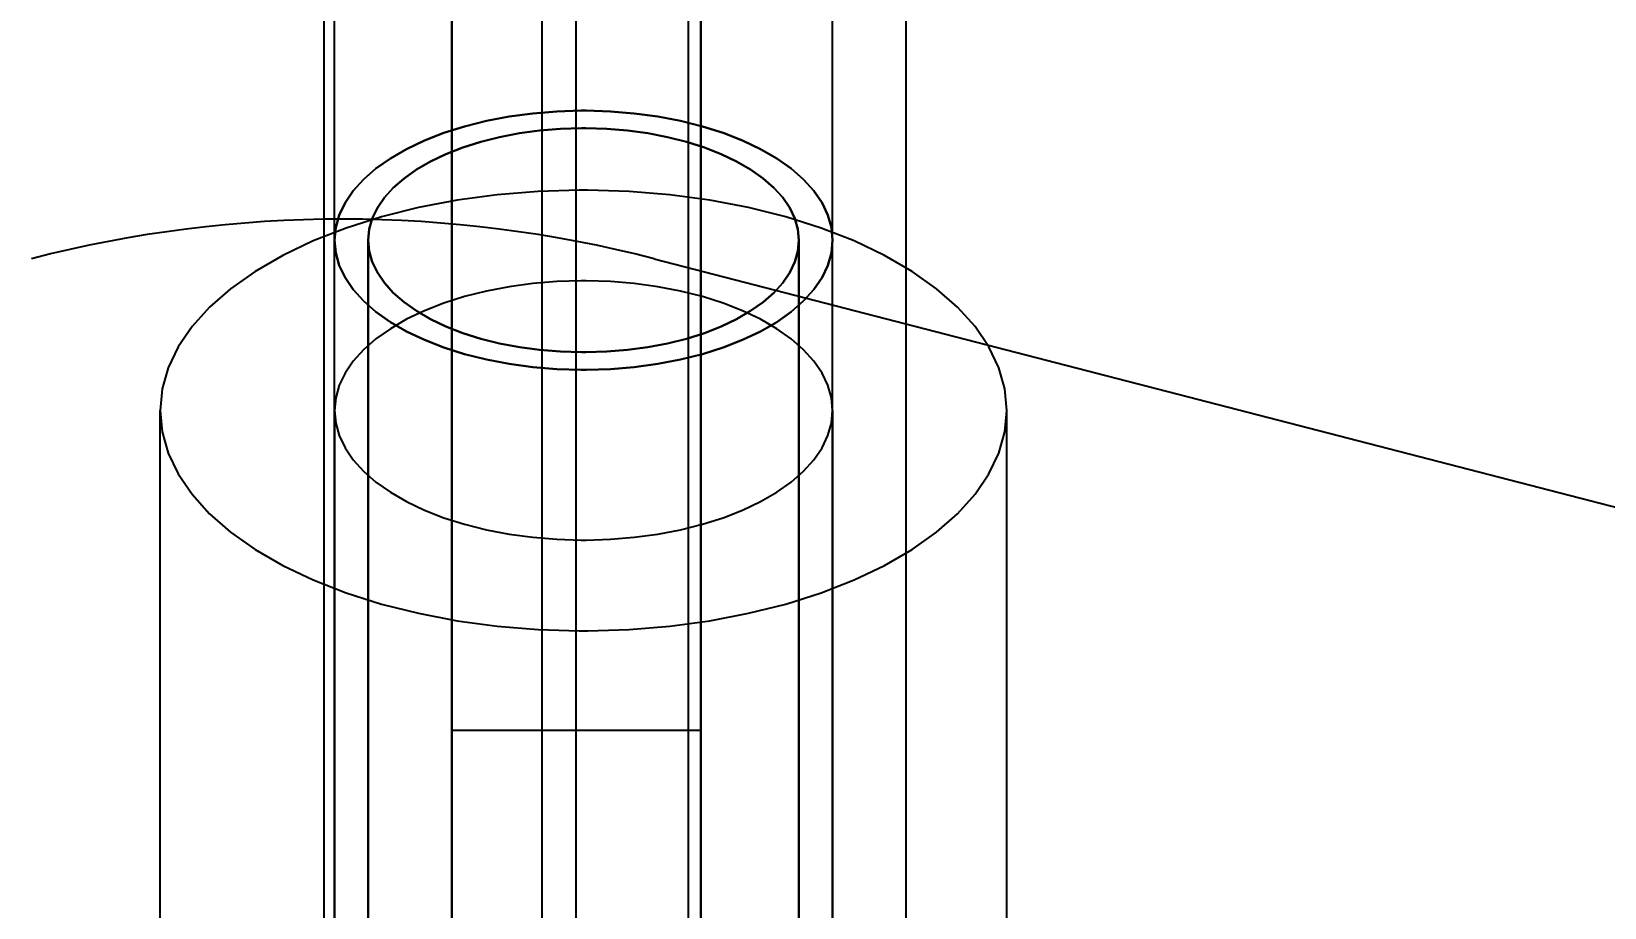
# Model space of a CAD drawing. Extents: x -588 to 2961, y -4857 to 3.
# Drawn here: x 2569.9 to 2620.4, y -1995.7 to -1967.5 of the extents above; entities that cross this region are included whole.
import ezdxf

# ---------------------------------------------------------------- set-up
doc = ezdxf.new("R2010")
doc.units = 0
doc.header["$MEASUREMENT"] = 0
doc.layers.get('0').update_dxf_attribs({"linetype": 'CONTINUOUS'})
doc.layers.get('DEFPOINTS').update_dxf_attribs({"linetype": 'CONTINUOUS'})
doc.layers.add('DIMENSION', color=5, linetype='CONTINUOUS')
doc.dimstyles.new('ISO-25', dxfattribs={"dimtxt": 2.5, "dimasz": 2.5, "dimexe": 1.25, "dimexo": 0.625, "dimtad": 1, "dimdec": 4, "dimrnd": 1, "dimdsep": 46, "dimtxsty": 'STANDARD', "dimcen": 2.5, "dimadec": 0, "dimazin": 0, "dimtfac": 1, "dimtdec": 4, "dimtmove": 0, "dimatfit": 3, "dimfxl": 1, "dimtolj": 1, "dimtzin": 0, "dimarcsym": 0})

# ---------------------------------------------------------------- blocks, each defined once
blk = doc.blocks.new('*D55')
at = {"layer": 'DEFPOINTS', "color": 0}
for p in [(2587.396399, -1748.17277), (2386.288343, -2013.56342), (2586.288343, -2013.56342)]:
    blk.add_point(p, dxfattribs=at)
at = {"layer": 'DIMENSION', "color": 0, "lineweight": -2}
for p, q in [((2581.146399, -1748.17277), (2373.788343, -1748.17277)), ((2386.288343, -1773.17277), (2386.288343, -1988.56342)), ((2580.038343, -2013.56342), (2373.788343, -2013.56342))]:
    blk.add_line(p, q, dxfattribs=at)
at = {"layer": 'DIMENSION', "color": 0}
for points in [[(2390.45501, -1773.17277), (2382.121677, -1773.17277), (2386.288343, -1748.17277)], [(2382.121677, -1988.56342), (2390.45501, -1988.56342), (2386.288343, -2013.56342)]]:
    blk.add_solid(points, dxfattribs=at)
at = {"layer": 'DIMENSION', "color": 0, "ltscale": 10, "insert": (2367.538343, -1880.868095), "char_height": 25, "attachment_point": 5, "rotation": 90}
blk.add_mtext('\\A1;265', dxfattribs=at)

msp = doc.modelspace()

# ---------------------------------------------------------------- linework, layer by layer
at = {"color": 1}
for p, q in [((2583.396399, -1820.968696), (2583.396399, -2070.968696)), ((2583.396399, -2070.968696), (2583.396399, -1820.968696)), ((2591.396399, -1820.968696), (2591.396399, -2070.968696)), ((2591.396399, -2070.968696), (2591.396399, -1820.968696)), ((2579.288343, -1857.150524), (2579.288343, -4857.150524)), ((2579.288343, -1857.150524), (2579.288343, -4857.150524)), ((2586.288343, -1857.150524), (2586.288343, -4857.150524)), ((2586.288343, -1857.150524), (2586.288343, -4857.150524)), ((2586.288343, -1857.150524), (2586.288343, -4857.150524)), ((2586.288343, -1857.150524), (2586.288343, -4857.150524)), ((2590.988343, -1857.150524), (2590.988343, -4857.150524)), ((2590.988343, -1857.150524), (2590.988343, -4857.150524)), ((2590.988343, -1857.150524), (2590.988343, -4857.150524)), ((2590.988343, -1857.150524), (2590.988343, -4857.150524)), ((2597.988343, -1857.150524), (2597.988343, -4857.150524)), ((2597.988343, -1857.150524), (2597.988343, -4857.150524)), ((2579.632758, -1974.239806), (2579.632758, -1921.29063)), ((2595.632758, -1974.239806), (2595.632758, -1921.29063)), ((2584.514552, -1970.407039), (2585.246695, -1970.2673)), ((2584.514552, -1970.407039), (2585.246695, -1970.2673)), ((2585.246695, -1970.2673), (2584.514552, -1970.407039)), ((2585.246695, -1970.2673), (2586.001715, -1970.165289)), ((2585.246695, -1970.2673), (2586.001715, -1970.165289)), ((2586.001715, -1970.165289), (2585.246695, -1970.2673)), ((2586.001715, -1970.165289), (2586.772039, -1970.102029)), ((2586.001715, -1970.165289), (2586.772039, -1970.102029)), ((2586.772039, -1970.102029), (2586.001715, -1970.165289)), ((2586.772039, -1970.102029), (2587.55052, -1970.078091)), ((2586.772039, -1970.102029), (2587.55052, -1970.078091)), ((2587.55052, -1970.078091), (2586.772039, -1970.102029)), ((2587.55052, -1970.078091), (2587.632758, -1970.077871)), ((2587.55052, -1970.078091), (2587.632758, -1970.077871)), ((2587.632758, -1970.077871), (2587.55052, -1970.078091)), ((2587.632758, -1970.077871), (2587.714996, -1970.078091)), ((2587.632758, -1970.077871), (2587.714996, -1970.078091)), ((2587.714996, -1970.078091), (2587.632758, -1970.077871)), ((2587.714996, -1970.078091), (2588.493477, -1970.102029)), ((2587.714996, -1970.078091), (2588.493477, -1970.102029)), ((2588.493477, -1970.102029), (2587.714996, -1970.078091)), ((2588.493477, -1970.102029), (2589.263802, -1970.165289)), ((2588.493477, -1970.102029), (2589.263802, -1970.165289)), ((2589.263802, -1970.165289), (2588.493477, -1970.102029)), ((2589.263802, -1970.165289), (2590.018821, -1970.2673)), ((2589.263802, -1970.165289), (2590.018821, -1970.2673)), ((2590.018821, -1970.2673), (2589.263802, -1970.165289)), ((2590.018821, -1970.2673), (2590.750964, -1970.407039)), ((2590.018821, -1970.2673), (2590.750964, -1970.407039)), ((2590.750964, -1970.407039), (2590.018821, -1970.2673)), ((2582.52195, -1971.037903), (2583.145667, -1970.79417)), ((2582.52195, -1971.037903), (2583.145667, -1970.79417)), ((2583.145667, -1970.79417), (2582.52195, -1971.037903)), ((2583.145667, -1970.79417), (2583.811857, -1970.583253)), ((2583.145667, -1970.79417), (2583.811857, -1970.583253)), ((2583.811857, -1970.583253), (2583.145667, -1970.79417)), ((2583.811857, -1970.583253), (2584.514552, -1970.407039)), ((2583.811857, -1970.583253), (2584.514552, -1970.407039)), ((2584.514552, -1970.407039), (2583.811857, -1970.583253)), ((2584.93638, -1970.925627), (2585.569481, -1970.804788)), ((2585.569481, -1970.804788), (2584.93638, -1970.925627)), ((2585.569481, -1970.804788), (2586.222413, -1970.716569)), ((2586.222413, -1970.716569), (2585.569481, -1970.804788)), ((2586.222413, -1970.716569), (2586.888554, -1970.661867)), ((2586.888554, -1970.661867), (2586.222413, -1970.716569)), ((2586.888554, -1970.661867), (2587.561745, -1970.64117)), ((2587.561745, -1970.64117), (2586.888554, -1970.661867)), ((2587.561745, -1970.64117), (2587.632758, -1970.640981)), ((2587.632758, -1970.640981), (2587.561745, -1970.64117)), ((2587.632758, -1970.640981), (2587.703771, -1970.64117)), ((2587.703771, -1970.64117), (2587.632758, -1970.640981)), ((2587.703771, -1970.64117), (2588.376986, -1970.661869)), ((2588.376986, -1970.661869), (2587.703771, -1970.64117)), ((2588.376986, -1970.661869), (2589.043325, -1970.716593)), ((2589.043325, -1970.716593), (2588.376986, -1970.661869)), ((2589.043325, -1970.716593), (2589.696035, -1970.804788)), ((2589.696035, -1970.804788), (2589.043325, -1970.716593)), ((2589.696035, -1970.804788), (2590.329136, -1970.925627)), ((2590.329136, -1970.925627), (2589.696035, -1970.804788)), ((2590.750964, -1970.407039), (2591.45366, -1970.583253)), ((2590.750964, -1970.407039), (2591.45366, -1970.583253)), ((2591.45366, -1970.583253), (2590.750964, -1970.407039)), ((2591.45366, -1970.583253), (2592.119849, -1970.79417)), ((2591.45366, -1970.583253), (2592.119849, -1970.79417)), ((2592.119849, -1970.79417), (2591.45366, -1970.583253)), ((2592.119849, -1970.79417), (2592.743567, -1971.037903)), ((2592.119849, -1970.79417), (2592.743567, -1971.037903)), ((2592.743567, -1971.037903), (2592.119849, -1970.79417)), ((2581.425902, -1971.614005), (2581.946981, -1971.311997)), ((2581.425902, -1971.614005), (2581.946981, -1971.311997)), ((2581.946981, -1971.311997), (2581.425902, -1971.614005)), ((2581.946981, -1971.311997), (2582.52195, -1971.037903)), ((2581.946981, -1971.311997), (2582.52195, -1971.037903)), ((2582.52195, -1971.037903), (2581.946981, -1971.311997)), ((2583.213426, -1971.471127), (2583.752811, -1971.26035)), ((2583.752811, -1971.26035), (2583.213426, -1971.471127)), ((2583.752811, -1971.26035), (2584.328903, -1971.077962)), ((2584.328903, -1971.077962), (2583.752811, -1971.26035)), ((2584.328903, -1971.077962), (2584.93638, -1970.925627)), ((2584.93638, -1970.925627), (2584.328903, -1971.077962)), ((2590.329136, -1970.925627), (2590.936629, -1971.077966)), ((2590.936629, -1971.077966), (2590.329136, -1970.925627)), ((2590.936629, -1971.077966), (2591.512899, -1971.260418)), ((2591.512899, -1971.260418), (2590.936629, -1971.077966)), ((2591.512899, -1971.260418), (2592.05209, -1971.471127)), ((2592.05209, -1971.471127), (2591.512899, -1971.260418)), ((2592.743567, -1971.037903), (2593.318535, -1971.311997)), ((2592.743567, -1971.037903), (2593.318535, -1971.311997)), ((2593.318535, -1971.311997), (2592.743567, -1971.037903)), ((2593.318535, -1971.311997), (2593.839614, -1971.614005)), ((2593.318535, -1971.311997), (2593.839614, -1971.614005)), ((2593.839614, -1971.614005), (2593.318535, -1971.311997)), ((2580.963963, -1971.94088), (2581.425902, -1971.614005)), ((2580.963963, -1971.94088), (2581.425902, -1971.614005)), ((2581.425902, -1971.614005), (2580.963963, -1971.94088)), ((2582.265765, -1971.969227), (2582.716234, -1971.708147)), ((2582.716234, -1971.708147), (2582.265765, -1971.969227)), ((2582.716234, -1971.708147), (2583.213426, -1971.471127)), ((2583.213426, -1971.471127), (2582.716234, -1971.708147)), ((2592.05209, -1971.471127), (2592.549283, -1971.708147)), ((2592.549283, -1971.708147), (2592.05209, -1971.471127)), ((2592.549283, -1971.708147), (2592.999759, -1971.969232)), ((2592.999759, -1971.969232), (2592.549283, -1971.708147)), ((2593.839614, -1971.614005), (2594.301553, -1971.94088)), ((2593.839614, -1971.614005), (2594.301553, -1971.94088)), ((2594.301553, -1971.94088), (2593.839614, -1971.614005)), ((2580.2339, -1972.656962), (2580.565288, -1972.289706)), ((2580.2339, -1972.656962), (2580.565288, -1972.289706)), ((2580.565288, -1972.289706), (2580.2339, -1972.656962)), ((2580.565288, -1972.289706), (2580.963963, -1971.94088)), ((2580.565288, -1972.289706), (2580.963963, -1971.94088)), ((2580.963963, -1971.94088), (2580.565288, -1972.289706)), ((2581.521521, -1972.553551), (2581.866295, -1972.25189)), ((2581.866295, -1972.25189), (2581.521521, -1972.553551)), ((2581.866295, -1972.25189), (2582.265765, -1971.969227)), ((2582.265765, -1971.969227), (2581.866295, -1972.25189)), ((2592.999759, -1971.969232), (2593.399354, -1972.251994)), ((2593.399354, -1972.251994), (2592.999759, -1971.969232)), ((2593.399354, -1972.251994), (2593.743996, -1972.553551)), ((2593.743996, -1972.553551), (2593.399354, -1972.251994)), ((2594.301553, -1971.94088), (2594.700229, -1972.289706)), ((2594.301553, -1971.94088), (2594.700229, -1972.289706)), ((2594.700229, -1972.289706), (2594.301553, -1971.94088)), ((2594.700229, -1972.289706), (2595.031617, -1972.656962)), ((2594.700229, -1972.289706), (2595.031617, -1972.656962)), ((2595.031617, -1972.656962), (2594.700229, -1972.289706)), ((2579.972751, -1973.039378), (2580.2339, -1972.656962)), ((2579.972751, -1973.039378), (2580.2339, -1972.656962)), ((2580.2339, -1972.656962), (2579.972751, -1973.039378)), ((2581.009193, -1973.201722), (2581.234956, -1972.871133)), ((2581.234956, -1972.871133), (2581.009193, -1973.201722)), ((2581.234956, -1972.871133), (2581.521521, -1972.553551)), ((2581.521521, -1972.553551), (2581.234956, -1972.871133)), ((2584.859722, -1972.778848), (2583.576398, -1972.952247)), ((2586.169402, -1972.671286), (2584.859722, -1972.778848)), ((2587.493216, -1972.630581), (2586.169402, -1972.671286)), ((2587.632758, -1972.630209), (2587.493216, -1972.630581)), ((2587.7723, -1972.630581), (2587.632758, -1972.630209)), ((2589.096114, -1972.671286), (2587.7723, -1972.630581)), ((2590.405795, -1972.778848), (2589.096114, -1972.671286)), ((2591.689118, -1972.952247), (2590.405795, -1972.778848)), ((2593.743996, -1972.553551), (2594.03056, -1972.871133)), ((2594.03056, -1972.871133), (2593.743996, -1972.553551)), ((2594.03056, -1972.871133), (2594.256325, -1973.201724)), ((2594.256325, -1973.201724), (2594.03056, -1972.871133)), ((2595.031617, -1972.656962), (2595.292765, -1973.039378)), ((2595.031617, -1972.656962), (2595.292765, -1973.039378)), ((2595.292765, -1973.039378), (2595.031617, -1972.656962)), ((2579.784482, -1973.433084), (2579.972751, -1973.039378)), ((2579.784482, -1973.433084), (2579.972751, -1973.039378)), ((2579.972751, -1973.039378), (2579.784482, -1973.433084)), ((2580.846375, -1973.542178), (2581.009193, -1973.201722)), ((2581.009193, -1973.201722), (2580.846375, -1973.542178)), ((2582.33163, -1973.189834), (2581.137247, -1973.489352)), ((2583.576398, -1972.952247), (2582.33163, -1973.189834)), ((2592.933887, -1973.189834), (2591.689118, -1972.952247)), ((2594.128269, -1973.489352), (2592.933887, -1973.189834)), ((2594.256325, -1973.201724), (2594.419189, -1973.542304)), ((2594.419189, -1973.542304), (2594.256325, -1973.201724)), ((2595.292765, -1973.039378), (2595.481034, -1973.433084)), ((2595.292765, -1973.039378), (2595.481034, -1973.433084)), ((2595.481034, -1973.433084), (2595.292765, -1973.039378)), ((2580.004604, -1973.847952), (2578.944464, -1974.262228)), ((2579.632758, -1974.239806), (2579.670768, -1973.834583)), ((2579.632758, -1974.239806), (2579.670768, -1973.834583)), ((2579.670768, -1973.834583), (2579.632758, -1974.239806)), ((2579.670768, -1973.834583), (2579.784482, -1973.433084)), ((2579.670768, -1973.834583), (2579.784482, -1973.433084)), ((2579.784482, -1973.433084), (2579.670768, -1973.834583)), ((2581.137247, -1973.489352), (2580.004604, -1973.847952)), ((2580.715158, -1974.239806), (2580.748029, -1973.88939)), ((2580.748029, -1973.88939), (2580.715158, -1974.239806)), ((2580.748029, -1973.88939), (2580.846375, -1973.542178)), ((2580.846375, -1973.542178), (2580.748029, -1973.88939)), ((2595.260913, -1973.847952), (2594.128269, -1973.489352)), ((2594.419189, -1973.542304), (2594.517488, -1973.88939)), ((2594.517488, -1973.88939), (2594.419189, -1973.542304)), ((2594.517488, -1973.88939), (2594.550358, -1974.239806)), ((2594.550358, -1974.239806), (2594.517488, -1973.88939)), ((2596.321052, -1974.262228), (2595.260913, -1973.847952)), ((2595.481034, -1973.433084), (2595.594749, -1973.834583)), ((2595.481034, -1973.433084), (2595.594749, -1973.834583)), ((2595.594749, -1973.834583), (2595.481034, -1973.433084)), ((2595.594749, -1973.834583), (2595.632758, -1974.239806)), ((2595.594749, -1973.834583), (2595.632758, -1974.239806)), ((2595.632758, -1974.239806), (2595.594749, -1973.834583)), ((2578.944464, -1974.262228), (2577.966905, -1974.728241)), ((2579.670768, -1974.645029), (2579.632758, -1974.239806)), ((2579.632758, -2005.768136), (2579.632758, -1974.239806)), ((2579.632758, -1974.239806), (2579.670768, -1974.645029)), ((2580.748029, -1974.590222), (2580.715158, -1974.239806)), ((2580.715158, -2006.692526), (2580.715158, -1974.239806)), ((2580.715158, -1974.239806), (2580.715158, -2006.692526)), ((2580.715158, -1974.239806), (2580.748029, -1974.590222)), ((2594.550358, -1974.239806), (2594.517488, -1974.590222)), ((2594.517488, -1974.590222), (2594.550358, -1974.239806)), ((2594.550358, -2006.692526), (2594.550358, -1974.239806)), ((2594.550358, -1974.239806), (2594.550358, -2006.692526)), ((2595.632758, -1974.239806), (2595.594749, -1974.645029)), ((2595.594749, -1974.645029), (2595.632758, -1974.239806)), ((2595.632758, -2005.768136), (2595.632758, -1974.239806)), ((2597.298611, -1974.728241), (2596.321052, -1974.262228)), ((2577.966905, -1974.728241), (2577.081219, -1975.241562)), ((2579.784482, -1975.046527), (2579.670768, -1974.645029)), ((2579.670768, -1974.645029), (2579.784482, -1975.046527)), ((2580.846327, -1974.937308), (2580.748029, -1974.590222)), ((2580.748029, -1974.590222), (2580.846327, -1974.937308)), ((2589.896399, -1974.833586), (2664.896399, -1994.198503)), ((2589.896399, -1974.833586), (2664.896399, -1994.198503)), ((2594.517488, -1974.590222), (2594.419141, -1974.937434)), ((2594.419141, -1974.937434), (2594.517488, -1974.590222)), ((2595.594749, -1974.645029), (2595.481034, -1975.046527)), ((2595.481034, -1975.046527), (2595.594749, -1974.645029)), ((2598.184298, -1975.241562), (2597.298611, -1974.728241)), ((2577.081219, -1975.241562), (2576.295817, -1975.797316)), ((2579.972751, -1975.440234), (2579.784482, -1975.046527)), ((2579.784482, -1975.046527), (2579.972751, -1975.440234)), ((2581.009191, -1975.277888), (2580.846327, -1974.937308)), ((2580.846327, -1974.937308), (2581.009191, -1975.277888)), ((2581.234956, -1975.608479), (2581.009191, -1975.277888)), ((2581.009191, -1975.277888), (2581.234956, -1975.608479)), ((2594.256323, -1975.27789), (2594.03056, -1975.608479)), ((2594.03056, -1975.608479), (2594.256323, -1975.27789)), ((2594.419141, -1974.937434), (2594.256323, -1975.27789)), ((2594.256323, -1975.27789), (2594.419141, -1974.937434)), ((2595.481034, -1975.046527), (2595.292765, -1975.440234)), ((2595.292765, -1975.440234), (2595.481034, -1975.046527)), ((2598.969699, -1975.797316), (2598.184298, -1975.241562)), ((2576.295817, -1975.797316), (2575.618065, -1976.390323)), ((2580.2339, -1975.822649), (2579.972751, -1975.440234)), ((2579.972751, -1975.440234), (2580.2339, -1975.822649)), ((2580.565288, -1976.189905), (2580.2339, -1975.822649)), ((2580.2339, -1975.822649), (2580.565288, -1976.189905)), ((2581.521521, -1975.926061), (2581.234956, -1975.608479)), ((2581.234956, -1975.608479), (2581.521521, -1975.926061)), ((2581.866163, -1976.227618), (2581.521521, -1975.926061)), ((2581.521521, -1975.926061), (2581.866163, -1976.227618)), ((2584.514552, -1975.872732), (2583.811857, -1976.048945)), ((2585.246695, -1975.732993), (2584.514552, -1975.872732)), ((2586.001715, -1975.630982), (2585.246695, -1975.732993)), ((2586.772039, -1975.567722), (2586.001715, -1975.630982)), ((2587.55052, -1975.543783), (2586.772039, -1975.567722)), ((2587.632758, -1975.543563), (2587.55052, -1975.543783)), ((2587.714996, -1975.543783), (2587.632758, -1975.543563)), ((2588.493477, -1975.567722), (2587.714996, -1975.543783)), ((2589.263802, -1975.630982), (2588.493477, -1975.567722)), ((2590.018821, -1975.732993), (2589.263802, -1975.630982)), ((2590.750964, -1975.872732), (2590.018821, -1975.732993)), ((2591.45366, -1976.048945), (2590.750964, -1975.872732)), ((2593.743996, -1975.926061), (2593.399221, -1976.227722)), ((2593.399221, -1976.227722), (2593.743996, -1975.926061)), ((2594.03056, -1975.608479), (2593.743996, -1975.926061)), ((2593.743996, -1975.926061), (2594.03056, -1975.608479)), ((2595.031617, -1975.822649), (2594.700229, -1976.189905)), ((2594.700229, -1976.189905), (2595.031617, -1975.822649)), ((2595.292765, -1975.440234), (2595.031617, -1975.822649)), ((2595.031617, -1975.822649), (2595.292765, -1975.440234)), ((2599.647452, -1976.390323), (2598.969699, -1975.797316)), ((2575.618065, -1976.390323), (2575.054642, -1977.014736)), ((2580.963963, -1976.538732), (2580.565288, -1976.189905)), ((2580.565288, -1976.189905), (2580.963963, -1976.538732)), ((2582.265758, -1976.51038), (2581.866163, -1976.227618)), ((2581.866163, -1976.227618), (2582.265758, -1976.51038)), ((2583.145667, -1976.259863), (2582.52195, -1976.503595)), ((2583.811857, -1976.048945), (2583.145667, -1976.259863)), ((2592.119849, -1976.259863), (2591.45366, -1976.048945)), ((2592.743567, -1976.503595), (2592.119849, -1976.259863)), ((2593.399221, -1976.227722), (2592.999752, -1976.510384)), ((2592.999752, -1976.510384), (2593.399221, -1976.227722)), ((2594.700229, -1976.189905), (2594.301553, -1976.538732)), ((2594.301553, -1976.538732), (2594.700229, -1976.189905)), ((2600.210874, -1977.014736), (2599.647452, -1976.390323)), ((2581.425902, -1976.865607), (2580.963963, -1976.538732)), ((2580.963963, -1976.538732), (2581.425902, -1976.865607)), ((2581.946981, -1976.77769), (2581.425902, -1977.079697)), ((2581.946981, -1977.167614), (2581.425902, -1976.865607)), ((2581.425902, -1976.865607), (2581.946981, -1977.167614)), ((2582.52195, -1976.503595), (2581.946981, -1976.77769)), ((2582.716234, -1976.771464), (2582.265758, -1976.51038)), ((2582.265758, -1976.51038), (2582.716234, -1976.771464)), ((2583.213426, -1977.008485), (2582.716234, -1976.771464)), ((2582.716234, -1976.771464), (2583.213426, -1977.008485)), ((2592.549283, -1976.771464), (2592.05209, -1977.008485)), ((2592.05209, -1977.008485), (2592.549283, -1976.771464)), ((2592.999752, -1976.510384), (2592.549283, -1976.771464)), ((2592.549283, -1976.771464), (2592.999752, -1976.510384)), ((2593.318535, -1976.77769), (2592.743567, -1976.503595)), ((2593.839614, -1977.079697), (2593.318535, -1976.77769)), ((2593.839614, -1976.865607), (2593.318535, -1977.167614)), ((2593.318535, -1977.167614), (2593.839614, -1976.865607)), ((2594.301553, -1976.538732), (2593.839614, -1976.865607)), ((2593.839614, -1976.865607), (2594.301553, -1976.538732)), ((2575.054642, -1977.014736), (2574.610773, -1977.664724)), ((2580.963963, -1977.406572), (2580.565288, -1977.755399)), ((2581.425902, -1977.079697), (2580.963963, -1977.406572)), ((2582.52195, -1977.441709), (2581.946981, -1977.167614)), ((2581.946981, -1977.167614), (2582.52195, -1977.441709)), ((2583.145667, -1977.685442), (2582.52195, -1977.441709)), ((2582.52195, -1977.441709), (2583.145667, -1977.685442)), ((2583.752618, -1977.219193), (2583.213426, -1977.008485)), ((2583.213426, -1977.008485), (2583.752618, -1977.219193)), ((2584.328888, -1977.401645), (2583.752618, -1977.219193)), ((2583.752618, -1977.219193), (2584.328888, -1977.401645)), ((2584.93638, -1977.553985), (2584.328888, -1977.401645)), ((2584.328888, -1977.401645), (2584.93638, -1977.553985)), ((2590.936613, -1977.40165), (2590.329136, -1977.553985)), ((2590.329136, -1977.553985), (2590.936613, -1977.40165)), ((2591.512705, -1977.219262), (2590.936613, -1977.40165)), ((2590.936613, -1977.40165), (2591.512705, -1977.219262)), ((2592.05209, -1977.008485), (2591.512705, -1977.219262)), ((2591.512705, -1977.219262), (2592.05209, -1977.008485)), ((2592.743567, -1977.441709), (2592.119849, -1977.685442)), ((2592.119849, -1977.685442), (2592.743567, -1977.441709)), ((2593.318535, -1977.167614), (2592.743567, -1977.441709)), ((2592.743567, -1977.441709), (2593.318535, -1977.167614)), ((2594.301553, -1977.406572), (2593.839614, -1977.079697)), ((2594.700229, -1977.755399), (2594.301553, -1977.406572)), ((2600.654743, -1977.664724), (2600.210874, -1977.014736)), ((2574.610773, -1977.664724), (2574.290675, -1978.33411)), ((2580.565288, -1977.755399), (2580.2339, -1978.122655)), ((2583.811857, -1977.896359), (2583.145667, -1977.685442)), ((2583.145667, -1977.685442), (2583.811857, -1977.896359)), ((2584.514552, -1978.072573), (2583.811857, -1977.896359)), ((2583.811857, -1977.896359), (2584.514552, -1978.072573)), ((2585.569481, -1977.674824), (2584.93638, -1977.553985)), ((2584.93638, -1977.553985), (2585.569481, -1977.674824)), ((2586.222191, -1977.763019), (2585.569481, -1977.674824)), ((2585.569481, -1977.674824), (2586.222191, -1977.763019)), ((2586.88853, -1977.817743), (2586.222191, -1977.763019)), ((2586.222191, -1977.763019), (2586.88853, -1977.817743)), ((2587.561745, -1977.838441), (2586.88853, -1977.817743)), ((2586.88853, -1977.817743), (2587.561745, -1977.838441)), ((2587.632758, -1977.838631), (2587.561745, -1977.838441)), ((2587.561745, -1977.838441), (2587.632758, -1977.838631)), ((2587.703771, -1977.838441), (2587.632758, -1977.838631)), ((2587.632758, -1977.838631), (2587.703771, -1977.838441)), ((2588.376962, -1977.817745), (2587.703771, -1977.838441)), ((2587.703771, -1977.838441), (2588.376962, -1977.817745)), ((2589.043103, -1977.763043), (2588.376962, -1977.817745)), ((2588.376962, -1977.817745), (2589.043103, -1977.763043)), ((2589.696035, -1977.674824), (2589.043103, -1977.763043)), ((2589.043103, -1977.763043), (2589.696035, -1977.674824)), ((2590.329136, -1977.553985), (2589.696035, -1977.674824)), ((2589.696035, -1977.674824), (2590.329136, -1977.553985)), ((2591.45366, -1977.896359), (2590.750964, -1978.072573)), ((2590.750964, -1978.072573), (2591.45366, -1977.896359)), ((2592.119849, -1977.685442), (2591.45366, -1977.896359)), ((2591.45366, -1977.896359), (2592.119849, -1977.685442)), ((2595.031617, -1978.122655), (2594.700229, -1977.755399)), ((2600.974841, -1978.33411), (2600.654743, -1977.664724)), ((2574.290675, -1978.33411), (2574.097391, -1979.01653)), ((2580.2339, -1978.122655), (2579.972751, -1978.50507)), ((2585.246695, -1978.212312), (2584.514552, -1978.072573)), ((2584.514552, -1978.072573), (2585.246695, -1978.212312)), ((2586.001715, -1978.314323), (2585.246695, -1978.212312)), ((2585.246695, -1978.212312), (2586.001715, -1978.314323)), ((2586.772039, -1978.377582), (2586.001715, -1978.314323)), ((2586.001715, -1978.314323), (2586.772039, -1978.377582)), ((2587.55052, -1978.401521), (2586.772039, -1978.377582)), ((2586.772039, -1978.377582), (2587.55052, -1978.401521)), ((2587.632758, -1978.401741), (2587.55052, -1978.401521)), ((2587.55052, -1978.401521), (2587.632758, -1978.401741)), ((2587.714996, -1978.401521), (2587.632758, -1978.401741)), ((2587.632758, -1978.401741), (2587.714996, -1978.401521)), ((2588.493477, -1978.377582), (2587.714996, -1978.401521)), ((2587.714996, -1978.401521), (2588.493477, -1978.377582)), ((2589.263802, -1978.314323), (2588.493477, -1978.377582)), ((2588.493477, -1978.377582), (2589.263802, -1978.314323)), ((2590.018821, -1978.212312), (2589.263802, -1978.314323)), ((2589.263802, -1978.314323), (2590.018821, -1978.212312)), ((2590.750964, -1978.072573), (2590.018821, -1978.212312)), ((2590.018821, -1978.212312), (2590.750964, -1978.072573)), ((2595.292765, -1978.50507), (2595.031617, -1978.122655)), ((2601.168125, -1979.01653), (2600.974841, -1978.33411)), ((2579.784482, -1978.898777), (2579.670768, -1979.300275)), ((2579.972751, -1978.50507), (2579.784482, -1978.898777)), ((2595.481034, -1978.898777), (2595.292765, -1978.50507)), ((2595.594749, -1979.300275), (2595.481034, -1978.898777)), ((2574.097391, -1979.01653), (2574.032758, -1979.705499)), ((2579.670768, -1979.300275), (2579.632758, -1979.705499)), ((2595.632758, -1979.705499), (2595.594749, -1979.300275)), ((2601.232758, -1979.705499), (2601.168125, -1979.01653)), ((2574.032758, -2013.866257), (2574.032758, -1979.705499)), ((2574.032758, -1979.705499), (2574.097391, -1980.394467)), ((2579.632758, -1979.705499), (2579.632758, -2013.866257)), ((2579.632758, -1979.705499), (2579.670768, -1980.110722)), ((2595.594749, -1980.110722), (2595.632758, -1979.705499)), ((2595.632758, -1979.705499), (2595.632758, -2013.866257)), ((2601.168125, -1980.394467), (2601.232758, -1979.705499)), ((2601.232758, -2013.866257), (2601.232758, -1979.705499)), ((2574.097391, -1980.394467), (2574.290675, -1981.076887)), ((2579.670768, -1980.110722), (2579.784482, -1980.51222)), ((2595.481034, -1980.51222), (2595.594749, -1980.110722)), ((2600.974841, -1981.076887), (2601.168125, -1980.394467)), ((2579.784482, -1980.51222), (2579.972751, -1980.905927)), ((2579.972751, -1980.905927), (2580.2339, -1981.288342)), ((2595.031617, -1981.288342), (2595.292765, -1980.905927)), ((2595.292765, -1980.905927), (2595.481034, -1980.51222)), ((2574.290675, -1981.076887), (2574.610773, -1981.746273)), ((2580.2339, -1981.288342), (2580.565288, -1981.655598)), ((2594.700229, -1981.655598), (2595.031617, -1981.288342)), ((2600.654743, -1981.746273), (2600.974841, -1981.076887)), ((2574.610773, -1981.746273), (2575.054642, -1982.396261)), ((2580.565288, -1981.655598), (2580.963963, -1982.004425)), ((2580.963963, -1982.004425), (2581.425902, -1982.3313)), ((2593.839614, -1982.3313), (2594.301553, -1982.004425)), ((2594.301553, -1982.004425), (2594.700229, -1981.655598)), ((2600.210874, -1982.396261), (2600.654743, -1981.746273)), ((2575.054642, -1982.396261), (2575.618065, -1983.020674)), ((2581.425902, -1982.3313), (2581.946981, -1982.633307)), ((2593.318535, -1982.633307), (2593.839614, -1982.3313)), ((2599.647452, -1983.020674), (2600.210874, -1982.396261)), ((2581.946981, -1982.633307), (2582.52195, -1982.907402)), ((2582.52195, -1982.907402), (2583.145667, -1983.151134)), ((2592.119849, -1983.151134), (2592.743567, -1982.907402)), ((2592.743567, -1982.907402), (2593.318535, -1982.633307)), ((2575.618065, -1983.020674), (2576.295817, -1983.613681)), ((2583.145667, -1983.151134), (2583.811857, -1983.362052)), ((2583.811857, -1983.362052), (2584.514552, -1983.538265)), ((2590.750964, -1983.538265), (2591.45366, -1983.362052)), ((2591.45366, -1983.362052), (2592.119849, -1983.151134)), ((2598.969699, -1983.613681), (2599.647452, -1983.020674)), ((2576.295817, -1983.613681), (2577.081219, -1984.169435)), ((2584.514552, -1983.538265), (2585.246695, -1983.678004)), ((2585.246695, -1983.678004), (2586.001715, -1983.780015)), ((2586.001715, -1983.780015), (2586.772039, -1983.843275)), ((2586.772039, -1983.843275), (2587.55052, -1983.867214)), ((2587.55052, -1983.867214), (2587.632758, -1983.867434)), ((2587.632758, -1983.867434), (2587.714996, -1983.867214)), ((2587.714996, -1983.867214), (2588.493477, -1983.843275)), ((2588.493477, -1983.843275), (2589.263802, -1983.780015)), ((2589.263802, -1983.780015), (2590.018821, -1983.678004)), ((2590.018821, -1983.678004), (2590.750964, -1983.538265)), ((2598.184298, -1984.169435), (2598.969699, -1983.613681)), ((2577.081219, -1984.169435), (2577.966905, -1984.682756)), ((2597.298611, -1984.682756), (2598.184298, -1984.169435)), ((2577.966905, -1984.682756), (2578.944464, -1985.148769)), ((2596.321052, -1985.148769), (2597.298611, -1984.682756)), ((2578.944464, -1985.148769), (2580.004604, -1985.563045)), ((2595.260913, -1985.563045), (2596.321052, -1985.148769)), ((2580.004604, -1985.563045), (2581.137247, -1985.921645)), ((2581.137247, -1985.921645), (2582.33163, -1986.221163)), ((2592.933887, -1986.221163), (2594.128269, -1985.921645)), ((2594.128269, -1985.921645), (2595.260913, -1985.563045)), ((2582.33163, -1986.221163), (2583.576398, -1986.45875)), ((2583.576398, -1986.45875), (2584.859722, -1986.632149)), ((2590.405795, -1986.632149), (2591.689118, -1986.45875)), ((2591.689118, -1986.45875), (2592.933887, -1986.221163)), ((2584.859722, -1986.632149), (2586.169402, -1986.739711)), ((2586.169402, -1986.739711), (2587.493216, -1986.780416)), ((2587.493216, -1986.780416), (2587.632758, -1986.780788)), ((2587.632758, -1986.780788), (2587.7723, -1986.780416)), ((2587.7723, -1986.780416), (2589.096114, -1986.739711)), ((2589.096114, -1986.739711), (2590.405795, -1986.632149)), ((2583.396399, -1989.968696), (2591.396399, -1989.968696)), ((2583.396399, -1989.968696), (2591.396399, -1989.968696)), ((2583.396399, -1989.968696), (2591.396399, -1989.968696)), ((2583.396399, -1989.968696), (2591.396399, -1989.968696))]:
    msp.add_line(p, q, dxfattribs=at)
msp.add_arc((2579.896399, -2013.56342), 40, 75.522488, 104.477512, dxfattribs=at)
at = {"layer": 'DIMENSION', "ltscale": 10}
msp.add_xline((2587.396399, -1780.17277), (0, 1), dxfattribs=at)

# ---------------------------------------------------------------- dimensions: what is measured, and where the dimension line sits
at = {"layer": 'DIMENSION'}
dim = msp.add_linear_dim(base=(2386.288343, -2013.56342), p1=(2587.396399, -1748.17277), p2=(2586.288343, -2013.56342), angle=90, dimstyle='ISO-25', override={"dimscale": 10, "dimlfac": 1, "dimtxsty": 'STANDARD', "dimsah": 1, "dimtmove": 1, "dimtolj": 1}, dxfattribs=at)
dim.commit()
dim.dimension.update_dxf_attribs({"geometry": '*D55', "text_midpoint": (2367.538343, -1880.868095)})

doc.saveas('drawing.dxf')
